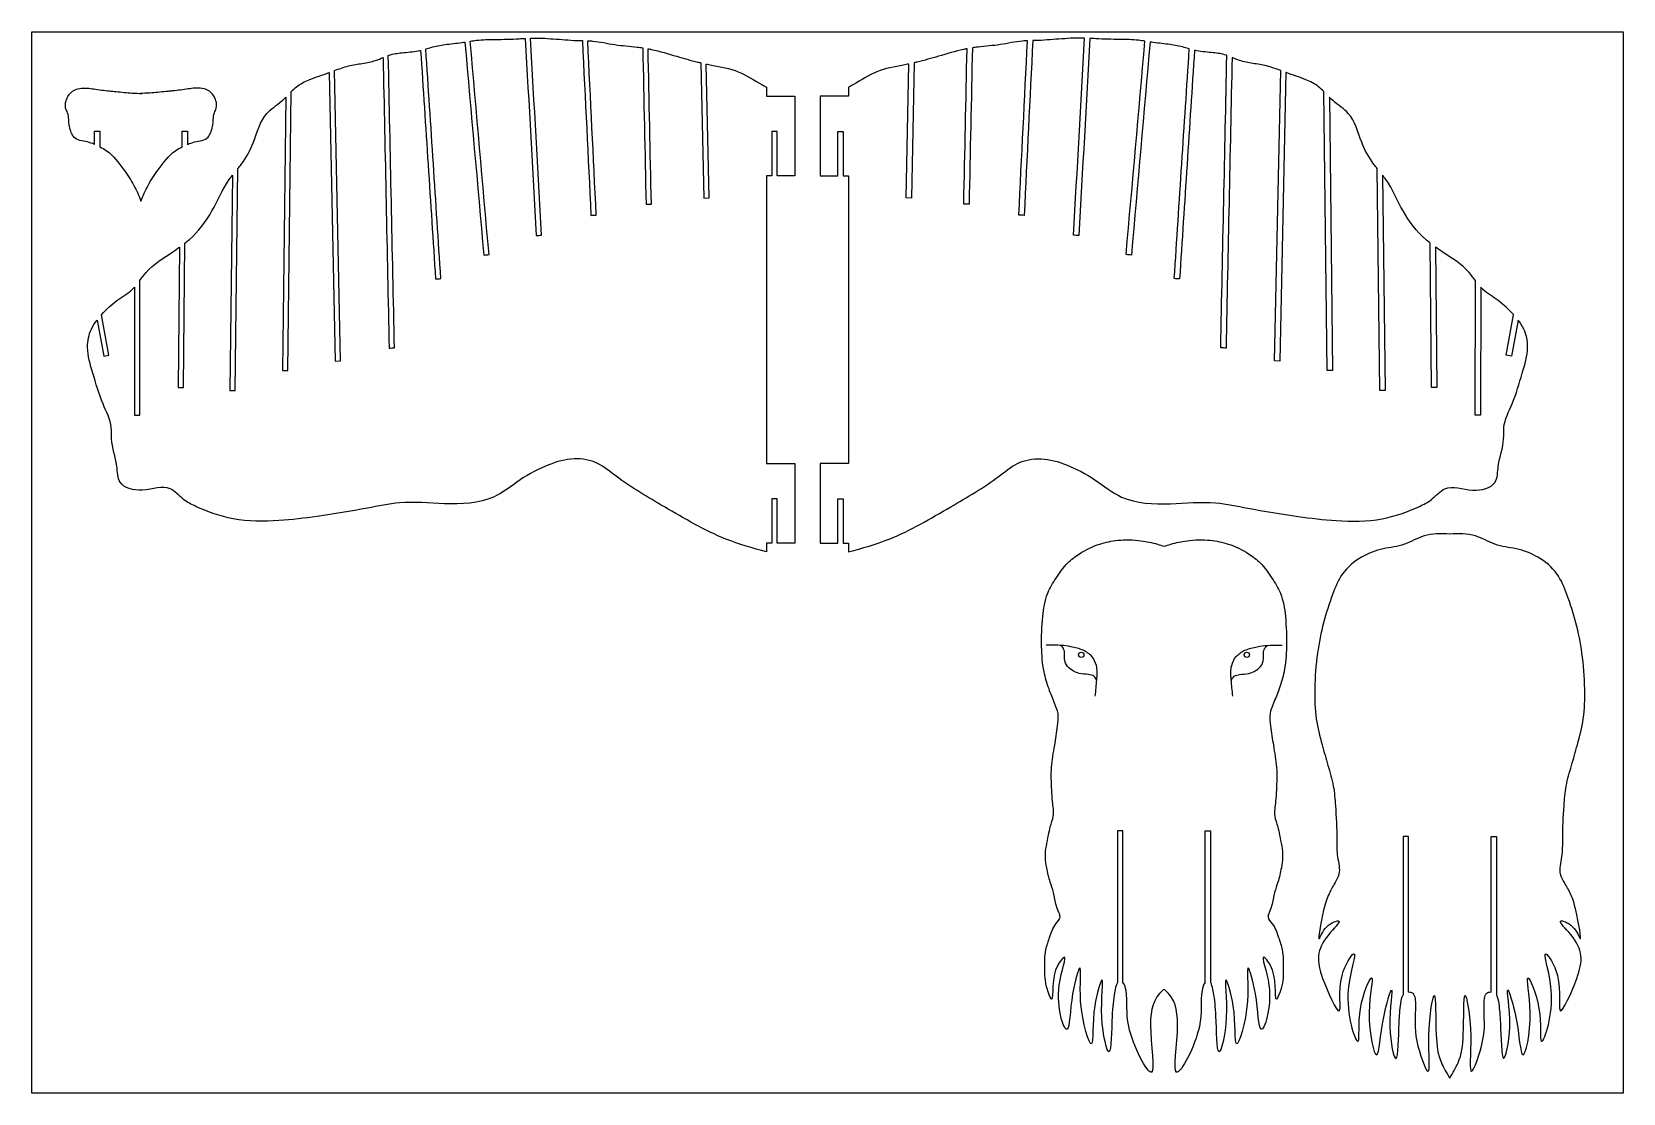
# Model space of a CAD drawing. Header units: millimetres. Extents: x 0 to 3772, y 0 to 600.
# Drawn here: x 0 to 900, y 0 to 600 of the extents above; entities that cross this region are included whole.
import ezdxf

# ---------------------------------------------------------------- set-up
doc = ezdxf.new("R2010")
doc.units = ezdxf.units.MM

msp = doc.modelspace()

# ---------------------------------------------------------------- linework, layer by layer
at = {"color": 1}
for p, q in [((0.07, 600.06), (900.07, 600.06)), ((0.07, 0.06), (0.07, 600.06)), ((900.07, 600.06), (900.07, 0.06)), ((900.07, 0.06), (0.07, 0.06))]:
    msp.add_line(p, q, dxfattribs=at)
at = {"color": 5}
for p, q in [((168.25, 577.02), (171.66, 413.92)), ((174.66, 413.99), (171.22, 578.13)), ((378.5, 582.53), (380.1, 506.1)), ((383.1, 506.16), (381.52, 581.86)), ((494.49, 506.16), (496.08, 581.86)), ((499.09, 582.53), (497.49, 506.1)), ((702.93, 413.99), (706.37, 578.13)), ((709.35, 577.02), (705.93, 413.92)), ((143.71, 563.18), (141.89, 408.59)), ((144.89, 408.55), (146.74, 566.31)), ((732.71, 408.55), (730.85, 566.31)), ((733.89, 563.18), (735.71, 408.59)), ((115.07, 397.21), (116.63, 522.74)), ((762.53, 397.21), (760.97, 522.74)), ((113.58, 519.01), (112.07, 397.25)), ((415.6, 518.71), (415.6, 356.03)), ((462, 518.71), (462, 356.03)), ((764.02, 519.01), (765.53, 397.25)), ((380.1, 506.1), (383.1, 506.16)), ((497.49, 506.1), (494.49, 506.16)), ((83.66, 478.34), (82.9, 398.96)), ((85.9, 398.94), (86.69, 480.6)), ((791.69, 398.94), (790.91, 480.6)), ((793.93, 478.34), (794.69, 398.96)), ((61.2, 383.29), (61.11, 459.42)), ((816.4, 383.29), (816.49, 459.42)), ((58.11, 455.71), (58.2, 383.29)), ((819.48, 455.71), (819.4, 383.29)), ((36.96, 437.1), (40.71, 416.73)), ((43.66, 417.27), (39.47, 440.05)), ((833.94, 417.27), (838.13, 440.05)), ((840.64, 437.1), (836.89, 416.73)), ((40.71, 416.73), (43.66, 417.27)), ((836.89, 416.73), (833.94, 417.27)), ((141.89, 408.59), (144.89, 408.55)), ((171.66, 413.92), (174.66, 413.99)), ((705.93, 413.92), (702.93, 413.99)), ((735.71, 408.59), (732.71, 408.55)), ((82.9, 398.96), (85.9, 398.94)), ((112.07, 397.25), (115.07, 397.21)), ((765.53, 397.25), (762.53, 397.21)), ((794.69, 398.96), (791.69, 398.94)), ((58.2, 383.29), (61.2, 383.29)), ((819.4, 383.29), (816.4, 383.29)), ((415.6, 356.03), (431.6, 356.03)), ((431.6, 356.03), (431.6, 311.03)), ((462, 356.03), (446, 356.03)), ((446, 356.03), (446, 311.03)), ((421.6, 336.03), (418.6, 336.03)), ((418.6, 336.03), (418.6, 311.03)), ((421.6, 311.03), (421.6, 336.03)), ((456, 311.03), (456, 336.03)), ((456, 336.03), (459, 336.03)), ((459, 336.03), (459, 311.03)), ((418.6, 311.03), (415.6, 311.03)), ((431.6, 311.03), (421.6, 311.03)), ((446, 311.03), (456, 311.03)), ((459, 311.03), (462, 311.03)), ((617.05, 148.4), (614.05, 148.4)), ((614.05, 148.4), (614.05, 62.71)), ((617.05, 62.66), (617.05, 148.4)), ((663.75, 62.66), (663.75, 148.4)), ((663.75, 148.4), (666.75, 148.4)), ((666.75, 148.4), (666.75, 62.71)), ((778.64, 145.07), (775.64, 145.07)), ((775.64, 145.07), (775.64, 55.57)), ((778.64, 57.24), (778.64, 145.07))]:
    msp.add_line(p, q, dxfattribs=at)
at = {"color": 1}
for centre in [(593.58, 247.85), (687.22, 247.85)]:
    msp.add_circle(centre, 1.49, dxfattribs=at)
at = {"color": 5}
for points, knots in [([(222.91, 590.4), (223.88, 590.69), (227.44, 591.76), (234.22, 593.05), (240.69, 593.62), (244.44, 594.21), (245.03, 594.31)], [3, 3, 3, 3, 3.00502588, 3.01851507, 3.03448862, 3.03747907, 3.03747907, 3.03747907, 3.03747907]), ([(248, 594.79), (249.19, 594.98), (253.89, 595.68), (263.17, 595.7), (272.35, 595.96), (277.97, 596.29), (279.11, 596.36)], [1.2731623, 1.2731623, 1.2731623, 1.2731623, 1.27915548, 1.29696994, 1.31937299, 1.32510753, 1.32510753, 1.32510753, 1.32510753]), ([(282.11, 596.49), (282.6, 596.51), (287.45, 596.63), (296.75, 595.98), (306.01, 595.19), (310.95, 595.08), (311.44, 595.07)], [3, 3, 3, 3, 3.00247439, 3.02424447, 3.04651616, 3.04894551, 3.04894551, 3.04894551, 3.04894551]), ([(314.44, 595), (315.38, 594.97), (320.55, 594.71), (329.75, 592.46), (339.28, 591.89), (344.53, 591.16), (345.59, 590.99)], [0, 0, 0, 0, 0.00467623, 0.0259084, 0.04698509, 0.05236953, 0.05236953, 0.05236953, 0.05236953]), ([(563.15, 595), (562.22, 594.97), (557.05, 594.71), (547.85, 592.46), (538.31, 591.89), (533.07, 591.16), (532, 590.99)], [0, 0, 0, 0, 0.00467623, 0.0259084, 0.04698509, 0.05236953, 0.05236953, 0.05236953, 0.05236953]), ([(595.49, 596.49), (594.99, 596.51), (590.15, 596.63), (580.84, 595.98), (571.59, 595.19), (566.64, 595.08), (566.16, 595.07)], [3, 3, 3, 3, 3.00247439, 3.02424447, 3.04651616, 3.04894551, 3.04894551, 3.04894551, 3.04894551]), ([(629.59, 594.79), (628.41, 594.98), (623.7, 595.68), (614.43, 595.7), (605.25, 595.96), (599.63, 596.29), (598.48, 596.36)], [1.2731623, 1.2731623, 1.2731623, 1.2731623, 1.27915548, 1.29696994, 1.31937299, 1.32510753, 1.32510753, 1.32510753, 1.32510753]), ([(654.68, 590.4), (653.72, 590.69), (650.16, 591.76), (643.37, 593.05), (636.9, 593.62), (633.15, 594.21), (632.56, 594.31)], [3, 3, 3, 3, 3.00502588, 3.01851507, 3.03448862, 3.03747907, 3.03747907, 3.03747907, 3.03747907]), ([(171.22, 578.13), (173.86, 579.12), (178.97, 581.03), (186.92, 582.13), (193.56, 583.35), (197.31, 584.98), (198.71, 585.56)], [0, 0, 0, 0, 0.0140265, 0.02720981, 0.04002033, 0.0475899, 0.0475899, 0.0475899, 0.0475899]), ([(201.69, 586.71), (201.82, 586.76), (204.28, 587.57), (209.97, 588.51), (216.04, 588.69), (219.52, 589.48), (219.96, 589.59)], [1.19468789, 1.19468789, 1.19468789, 1.19468789, 1.19540385, 1.20767158, 1.22330642, 1.22556523, 1.22556523, 1.22556523, 1.22556523]), ([(348.6, 590.47), (349.21, 590.36), (354.69, 589.26), (364.01, 586.46), (373.33, 583.76), (377.92, 582.66), (378.5, 582.53)], [1.44152365, 1.44152365, 1.44152365, 1.44152365, 1.44460285, 1.4694729, 1.49011194, 1.493094, 1.493094, 1.493094, 1.493094]), ([(528.99, 590.47), (528.39, 590.36), (522.91, 589.26), (513.59, 586.46), (504.26, 583.76), (499.67, 582.66), (499.09, 582.53)], [1.44152365, 1.44152365, 1.44152365, 1.44152365, 1.44460285, 1.4694729, 1.49011194, 1.493094, 1.493094, 1.493094, 1.493094]), ([(675.91, 586.71), (675.77, 586.76), (673.31, 587.57), (667.62, 588.51), (661.55, 588.69), (658.07, 589.48), (657.64, 589.59)], [1.19468789, 1.19468789, 1.19468789, 1.19468789, 1.19540385, 1.20767158, 1.22330642, 1.22556523, 1.22556523, 1.22556523, 1.22556523]), ([(706.37, 578.13), (703.74, 579.12), (698.63, 581.03), (690.68, 582.13), (684.04, 583.35), (680.29, 584.98), (678.89, 585.56)], [0, 0, 0, 0, 0.0140265, 0.02720981, 0.04002033, 0.0475899, 0.0475899, 0.0475899, 0.0475899]), ([(146.74, 566.31), (147.72, 567.29), (150.69, 570.06), (158.04, 573.76), (164.45, 575.66), (168.22, 577.01), (168.25, 577.02)], [1.09601693, 1.09601693, 1.09601693, 1.09601693, 1.10292233, 1.11648066, 1.13637317, 1.13649568, 1.13649568, 1.13649568, 1.13649568]), ([(381.52, 581.86), (382.51, 581.65), (388.6, 580.42), (399.92, 578.69), (409.33, 572.09), (414.68, 569.21), (415.6, 568.71)], [0, 0, 0, 0, 0.00507121, 0.03102497, 0.05620966, 0.06143482, 0.06143482, 0.06143482, 0.06143482]), ([(496.08, 581.86), (495.09, 581.65), (488.99, 580.42), (477.67, 578.69), (468.27, 572.09), (462.92, 569.21), (462, 568.71)], [0, 0, 0, 0, 0.00507121, 0.03102497, 0.05620966, 0.06143482, 0.06143482, 0.06143482, 0.06143482]), ([(730.85, 566.31), (729.88, 567.29), (726.9, 570.06), (719.56, 573.76), (713.14, 575.66), (709.37, 577.01), (709.35, 577.02)], [1.09601693, 1.09601693, 1.09601693, 1.09601693, 1.10292233, 1.11648066, 1.13637317, 1.13649568, 1.13649568, 1.13649568, 1.13649568]), ([(35.46, 536.45), (34.19, 536.99), (30.37, 538.41), (24.39, 538.66), (22.22, 543.34), (20.67, 547.84), (21.26, 552.87), (18.73, 557.24), (19.15, 560.91), (20.67, 564.17), (22.98, 566.65), (26.38, 568.12), (30.21, 568.4), (34.29, 567.93), (38.39, 567.26), (42.17, 566.84), (45.32, 566.49), (49.99, 566.16), (55.64, 565.4), (60.52, 565.26), (62.38, 565.21)], [0.0710082, 0.0710082, 0.0710082, 0.0710082, 0.0780183, 0.0915651, 0.0964564, 0.1025601, 0.1155096, 0.1201791, 0.1271115, 0.1328185, 0.1380721, 0.143639, 0.1509348, 0.1570027, 0.1641502, 0.1717074, 0.1759899, 0.1800262, 0.1951095, 0.2044216, 0.2044216, 0.2044216, 0.2044216]), ([(88.16, 536.45), (89.43, 536.99), (93.25, 538.41), (99.24, 538.66), (101.41, 543.34), (102.95, 547.84), (102.37, 552.87), (104.89, 557.24), (104.48, 560.91), (102.95, 564.17), (100.64, 566.65), (97.24, 568.12), (93.41, 568.4), (89.33, 567.93), (85.23, 567.26), (81.46, 566.84), (78.3, 566.49), (73.63, 566.16), (67.99, 565.4), (63.11, 565.26), (61.25, 565.21)], [3, 3, 3, 3, 3.0070101, 3.0205569, 3.0254482, 3.031552, 3.0445014, 3.0491709, 3.0561033, 3.0618104, 3.0670639, 3.0726308, 3.0799266, 3.0859945, 3.0931421, 3.1006992, 3.1049817, 3.1090181, 3.1241013, 3.1334134, 3.1334134, 3.1334134, 3.1334134]), ([(116.63, 522.74), (117.26, 523.52), (120.85, 528.04), (126.53, 538.32), (129.98, 553.4), (139.57, 559.1), (142.96, 562.42), (143.71, 563.18)], [1.00636603, 1.00636603, 1.00636603, 1.00636603, 1.01136888, 1.03522025, 1.06517169, 1.08348722, 1.08876126, 1.08876126, 1.08876126, 1.08876126]), ([(760.97, 522.74), (760.34, 523.52), (756.75, 528.04), (751.07, 538.32), (747.62, 553.4), (738.03, 559.1), (734.63, 562.42), (733.89, 563.18)], [1.00636603, 1.00636603, 1.00636603, 1.00636603, 1.01136888, 1.03522025, 1.06517169, 1.08348722, 1.08876126, 1.08876126, 1.08876126, 1.08876126]), ([(38.46, 535.07), (39.8, 534.41), (45.39, 531.34), (51.38, 523.15), (58.03, 513.66), (60.59, 507.35), (61.81, 504.33)], [3, 3, 3, 3, 3.00743925, 3.03156905, 3.04926954, 3.06548041, 3.06548041, 3.06548041, 3.06548041]), ([(61.81, 504.33), (63.03, 507.35), (65.59, 513.66), (72.24, 523.15), (78.24, 531.34), (83.82, 534.41), (85.16, 535.07)], [3.06548041, 3.06548041, 3.06548041, 3.06548041, 3.08169127, 3.09939176, 3.12352156, 3.13096081, 3.13096081, 3.13096081, 3.13096081]), ([(86.69, 480.6), (87.54, 481.28), (93.63, 486.34), (102.76, 498.24), (108.2, 512.02), (112.93, 518.19), (113.58, 519.01)], [0.91972405, 0.91972405, 0.91972405, 0.91972405, 0.92516339, 0.95942101, 0.99310613, 0.99834836, 0.99834836, 0.99834836, 0.99834836]), ([(790.91, 480.6), (790.06, 481.28), (783.97, 486.34), (774.83, 498.24), (769.4, 512.02), (764.67, 518.19), (764.02, 519.01)], [0.91972405, 0.91972405, 0.91972405, 0.91972405, 0.92516339, 0.95942101, 0.99310613, 0.99834836, 0.99834836, 0.99834836, 0.99834836]), ([(61.11, 459.42), (62.27, 460.97), (67.23, 467.78), (75.85, 472.98), (82.43, 477.46), (83.66, 478.34)], [0.86416351, 0.86416351, 0.86416351, 0.86416351, 0.87379263, 0.90586868, 0.91342414, 0.91342414, 0.91342414, 0.91342414]), ([(816.49, 459.42), (815.33, 460.97), (810.36, 467.78), (801.74, 472.98), (795.16, 477.46), (793.93, 478.34)], [0.86416351, 0.86416351, 0.86416351, 0.86416351, 0.87379263, 0.90586868, 0.91342414, 0.91342414, 0.91342414, 0.91342414]), ([(39.47, 440.05), (39.52, 440.11), (42.2, 443.07), (47.58, 448.32), (54.81, 452.3), (57.69, 455.25), (58.11, 455.71)], [0.81552741, 0.81552741, 0.81552741, 0.81552741, 0.81590512, 0.83537225, 0.85310665, 0.85621903, 0.85621903, 0.85621903, 0.85621903]), ([(838.13, 440.05), (838.08, 440.11), (835.39, 443.07), (830.01, 448.32), (822.79, 452.3), (819.9, 455.25), (819.48, 455.71)], [0.81552741, 0.81552741, 0.81552741, 0.81552741, 0.81590512, 0.83537225, 0.85310665, 0.85621903, 0.85621903, 0.85621903, 0.85621903]), ([(415.6, 306.03), (407.84, 308.19), (387.42, 313.87), (359.86, 330.54), (335.49, 344.39), (320.35, 357.15), (306.22, 359.81), (291.07, 355.33), (276.09, 347.38), (259.18, 333.46), (234.04, 332.72), (210.35, 335.02), (186.42, 329.95), (163.77, 326.31), (138.49, 323.12), (114.88, 323.22), (96.97, 329.63), (85.13, 335.46), (77.28, 345.17), (63.9, 339.27), (48.45, 342.88), (48.63, 357.16), (44.57, 366.7), (45.6, 379.05), (39.17, 390.9), (35.03, 406.01), (30.57, 420.19), (32.67, 430.95), (35.71, 435.51), (36.96, 437.1)], [1, 1, 1, 1, 1.0401151, 1.1056183, 1.1595724, 1.1806691, 1.2032712, 1.2279123, 1.2582094, 1.2881559, 1.3346788, 1.3772268, 1.4078189, 1.4559223, 1.4921519, 1.5353238, 1.5724647, 1.5856893, 1.6017901, 1.6280997, 1.6502766, 1.6656871, 1.6918893, 1.7025557, 1.7261562, 1.7566907, 1.7817876, 1.7990763, 1.809127, 1.809127, 1.809127, 1.809127]), ([(462, 306.03), (469.75, 308.19), (490.17, 313.87), (517.74, 330.54), (542.1, 344.39), (557.24, 357.15), (571.38, 359.81), (586.53, 355.33), (601.51, 347.38), (618.42, 333.46), (643.55, 332.72), (667.25, 335.02), (691.18, 329.95), (713.82, 326.31), (739.11, 323.12), (762.72, 323.22), (780.62, 329.63), (792.46, 335.46), (800.31, 345.17), (813.69, 339.27), (829.15, 342.88), (828.96, 357.16), (833.02, 366.7), (832, 379.05), (838.43, 390.9), (842.57, 406.01), (847.03, 420.19), (844.93, 430.95), (841.89, 435.51), (840.64, 437.1)], [1, 1, 1, 1, 1.0401151, 1.1056183, 1.1595724, 1.1806691, 1.2032712, 1.2279123, 1.2582094, 1.2881559, 1.3346788, 1.3772268, 1.4078189, 1.4559223, 1.4921519, 1.5353238, 1.5724647, 1.5856893, 1.6017901, 1.6280997, 1.6502766, 1.6656871, 1.6918893, 1.7025557, 1.7261562, 1.7566907, 1.7817876, 1.7990763, 1.809127, 1.809127, 1.809127, 1.809127]), ([(801.99, 316.16), (797.01, 316.35), (787.92, 316.71), (776.6, 309.37), (763.99, 308.27), (751.44, 303.59), (740.67, 294.6), (735.12, 280.75), (730.21, 265.88), (726.71, 247.96), (725.36, 229.72), (725.75, 212.16), (729.54, 197.88), (733.08, 185.35), (736.48, 174.01), (737.58, 160.01), (738.26, 146.6), (737.97, 133.82), (740.62, 125.09), (736.76, 118.54), (733, 111.87), (730.3, 103.29), (726.27, 80.73), (731.03, 95.02), (743.22, 99.63), (726.17, 83.4), (726.9, 69.66), (742.93, 35.8), (737.35, 65), (752.57, 87.16), (739.4, 53.89), (752.62, 18.15), (749.05, 47.87), (760.87, 74.44), (753.92, 43.41), (761.65, 10.26), (762.93, 40.71), (771.52, 67.46), (765.96, 38.68), (772.74, 9.26), (773.07, 38.61), (773.94, 48.2), (774.74, 54.28), (775.64, 55.57)], [4.045223, 4.045223, 4.045223, 4.045223, 4.069514, 4.089535, 4.110079, 4.131861, 4.155852, 4.17748, 4.205249, 4.234442, 4.268344, 4.296672, 4.321714, 4.341881, 4.361881, 4.380631, 4.411897, 4.428782, 4.445233, 4.453902, 4.465781, 4.482214, 4.509302, 4.522665, 4.535175, 4.551114, 4.592839, 4.627252, 4.660893, 4.683976, 4.722799, 4.767625, 4.7985, 4.829122, 4.861693, 4.902346, 4.938502, 4.965185, 4.999805, 5.030427, 5.064016, 5.082461, 5.090445, 5.090445, 5.090445, 5.090445]), ([(828.34, 55.57), (829.23, 54.28), (830.04, 48.2), (830.91, 38.61), (831.24, 9.26), (838.02, 38.68), (832.46, 67.46), (841.05, 40.71), (842.33, 10.26), (850.06, 43.41), (843.11, 74.44), (854.92, 47.87), (851.36, 18.15), (864.58, 53.89), (851.41, 87.16), (866.63, 65), (861.05, 35.8), (877.08, 69.66), (877.81, 83.4), (860.76, 99.63), (872.95, 95.02), (877.71, 80.73), (873.67, 103.29), (870.98, 111.87), (867.22, 118.54), (863.36, 125.09), (866.01, 133.82), (865.72, 146.6), (866.4, 160.01), (867.5, 174.01), (870.9, 185.35), (874.44, 197.88), (878.23, 212.16), (878.62, 229.72), (877.27, 247.96), (873.77, 265.88), (868.86, 280.75), (863.3, 294.6), (852.54, 303.59), (839.99, 308.27), (827.37, 309.37), (816.06, 316.71), (806.97, 316.35), (801.99, 316.16)], [3, 3, 3, 3, 3.007984, 3.02643, 3.060019, 3.09064, 3.12526, 3.151943, 3.188099, 3.228752, 3.261323, 3.291945, 3.32282, 3.367647, 3.406469, 3.429553, 3.463194, 3.497606, 3.539331, 3.55527, 3.56778, 3.581143, 3.608231, 3.624664, 3.636543, 3.645212, 3.661663, 3.678548, 3.709814, 3.728564, 3.748564, 3.768731, 3.793773, 3.822101, 3.856003, 3.885196, 3.912966, 3.934594, 3.958584, 3.980366, 4.00091, 4.020931, 4.045223, 4.045223, 4.045223, 4.045223]), ([(614.05, 62.71), (613.76, 62.16), (612.93, 59.78), (611.85, 54.1), (610.66, 42.99), (610.65, 12.86), (603.11, 43.14), (607.59, 72.71), (599.1, 46.72), (601.61, 16.35), (591.09, 48.72), (594.65, 79.27), (587.08, 53.96), (587.14, 24.93), (576.67, 56.34), (587.6, 81.98), (575.7, 67.92), (578.65, 47.19), (572.98, 61.69), (572.95, 69.98), (572.89, 80.17), (575.82, 88.45), (577.83, 94.78), (582.21, 98.85), (580.8, 102.66), (578.9, 106.98), (578.27, 113.05), (575.69, 120.01), (574.1, 126.68), (572.74, 135.68), (574.67, 143.44), (576.02, 151.16), (578.58, 157.26), (577.19, 164.42), (576.8, 173.55), (576.24, 184.25), (578.6, 196.2), (579.89, 206.23), (581.1, 214.44), (578.14, 221.29), (575.07, 228.96), (571.83, 239.53), (570.89, 253.39), (571.36, 268.22), (573.42, 281.84), (579.49, 291.61), (585.08, 299.61), (593.67, 306.05), (603.19, 310.73), (615.12, 313.12), (626.21, 312.84), (634.9, 311.02), (639.15, 309.63), (640.4, 309.22)], [0, 0, 0, 0, 0.0027852, 0.0095742, 0.0318364, 0.0654347, 0.0986934, 0.1335347, 0.158502, 0.194558, 0.2361229, 0.2674932, 0.2929154, 0.3265959, 0.3686239, 0.3953915, 0.410051, 0.4373094, 0.4477104, 0.4668835, 0.4843907, 0.4966059, 0.5105631, 0.5181077, 0.5225957, 0.5292309, 0.5422917, 0.552352, 0.5663189, 0.5765596, 0.597478, 0.6054762, 0.6158657, 0.6297186, 0.6407024, 0.6618331, 0.6829036, 0.701193, 0.7129178, 0.7232259, 0.7376355, 0.75457, 0.7781166, 0.8065979, 0.8291464, 0.8455441, 0.8635663, 0.8775654, 0.8987157, 0.9160788, 0.9378926, 0.9537037, 0.9602779, 0.9602779, 0.9602779, 0.9602779]), ([(640.4, 309.22), (641.65, 309.63), (645.91, 311.02), (654.59, 312.84), (665.69, 313.12), (677.62, 310.73), (687.13, 306.05), (695.72, 299.61), (701.31, 291.61), (707.39, 281.84), (709.44, 268.22), (709.92, 253.39), (708.98, 239.53), (705.74, 228.96), (702.67, 221.29), (699.71, 214.44), (700.92, 206.23), (702.2, 196.2), (704.56, 184.25), (704, 173.55), (703.61, 164.42), (702.23, 157.26), (704.78, 151.16), (706.14, 143.44), (708.06, 135.68), (706.71, 126.68), (705.12, 120.01), (702.54, 113.05), (701.91, 106.98), (700, 102.66), (698.59, 98.85), (702.98, 94.78), (704.99, 88.45), (707.91, 80.17), (707.86, 69.98), (707.83, 61.69), (702.16, 47.19), (705.11, 67.92), (693.21, 81.98), (704.14, 56.34), (693.66, 24.93), (693.73, 53.96), (686.16, 79.27), (689.72, 48.72), (679.19, 16.35), (681.71, 46.72), (673.22, 72.71), (677.69, 43.14), (670.15, 12.86), (670.14, 42.99), (668.96, 54.1), (667.88, 59.78), (667.05, 62.16), (666.75, 62.71)], [0.9602779, 0.9602779, 0.9602779, 0.9602779, 0.9668521, 0.9826633, 1.004477, 1.0218401, 1.0429905, 1.0569896, 1.0750118, 1.0914094, 1.1139579, 1.1424392, 1.1659859, 1.1829203, 1.1973299, 1.207638, 1.2193629, 1.2376522, 1.2587227, 1.2798534, 1.2908373, 1.3046902, 1.3150796, 1.3230778, 1.3439963, 1.3542369, 1.3682038, 1.3782641, 1.391325, 1.3979602, 1.4024482, 1.4099928, 1.4239499, 1.4361652, 1.4536724, 1.4728455, 1.4832464, 1.5105049, 1.5251643, 1.5519319, 1.59396, 1.6276405, 1.6530626, 1.6844329, 1.7259978, 1.7620539, 1.7870212, 1.8218624, 1.8551212, 1.8887195, 1.9109817, 1.9177707, 1.9205559, 1.9205559, 1.9205559, 1.9205559]), ([(640.4, 58.7), (640.13, 58.49), (634.42, 54.09), (630.65, 38.87), (638.46, -3.19), (617.06, 37.4), (620.24, 53.06), (618.26, 61.28), (617.05, 62.66)], [0.1708233, 0.1708233, 0.1708233, 0.1708233, 0.1725297, 0.2067301, 0.2513753, 0.2994107, 0.333519, 0.3416466, 0.3416466, 0.3416466, 0.3416466]), ([(663.75, 62.66), (662.55, 61.28), (660.56, 53.06), (663.75, 37.4), (642.35, -3.19), (650.16, 38.87), (646.38, 54.09), (640.67, 58.49), (640.4, 58.7)], [0, 0, 0, 0, 0.0081276, 0.0422359, 0.0902713, 0.1349166, 0.1691169, 0.1708233, 0.1708233, 0.1708233, 0.1708233]), ([(778.64, 57.24), (779.28, 57.31), (782.34, 56.99), (783.03, 43.82), (780.82, 33.43), (792.11, 2.42), (788.61, 34.02), (794.51, 67.54), (793.73, 33.05), (795.63, 19.13), (800.25, 11.47), (801.99, 8.58)], [0, 0, 0, 0, 0.0030029, 0.0145173, 0.0496987, 0.0799175, 0.1132089, 0.1519582, 0.1888641, 0.2159494, 0.2323766, 0.2323766, 0.2323766, 0.2323766]), ([(801.99, 8.58), (803.73, 11.47), (808.35, 19.13), (810.25, 33.05), (809.47, 67.54), (815.37, 34.02), (811.86, 2.42), (823.16, 33.43), (820.95, 43.82), (821.64, 56.99), (824.7, 57.31), (825.34, 57.24)], [0.2323766, 0.2323766, 0.2323766, 0.2323766, 0.2488039, 0.2758892, 0.312795, 0.3515443, 0.3848357, 0.4150546, 0.450236, 0.4617504, 0.4647533, 0.4647533, 0.4647533, 0.4647533])]:
    msp.add_open_spline(points, degree=3, knots=knots, dxfattribs=at)
for points in [[(245.03, 594.31), (248.57, 554.15), (252.1, 514), (255.64, 473.84)], [(258.63, 474.11), (255.09, 514.34), (251.54, 554.57), (248, 594.79)], [(279.11, 596.36), (281.2, 559.21), (283.29, 522.07), (285.38, 484.92)], [(288.38, 485.09), (286.29, 522.22), (284.2, 559.36), (282.11, 596.49)], [(311.44, 595.07), (313.06, 562.15), (314.68, 529.22), (316.31, 496.29)], [(319.3, 496.44), (317.68, 529.29), (316.06, 562.15), (314.44, 595)], [(558.29, 496.44), (559.91, 529.29), (561.53, 562.15), (563.15, 595)], [(566.16, 595.07), (564.53, 562.15), (562.91, 529.22), (561.29, 496.29)], [(589.22, 485.09), (591.31, 522.22), (593.4, 559.36), (595.49, 596.49)], [(598.48, 596.36), (596.39, 559.21), (594.3, 522.07), (592.21, 484.92)], [(618.97, 474.11), (622.51, 514.34), (626.05, 554.57), (629.59, 594.79)], [(632.56, 594.31), (629.03, 554.15), (625.49, 514), (621.96, 473.84)], [(198.71, 585.56), (199.86, 530.81), (201, 476.05), (202.15, 421.3)], [(205.15, 421.36), (203.99, 476.48), (202.84, 531.6), (201.69, 586.71)], [(219.96, 589.59), (222.77, 546.51), (225.59, 503.43), (228.4, 460.35)], [(231.39, 460.55), (228.57, 503.83), (225.74, 547.12), (222.91, 590.4)], [(345.59, 590.99), (346.21, 561.52), (346.83, 532.04), (347.44, 502.57)], [(350.44, 502.63), (349.83, 531.91), (349.22, 561.19), (348.6, 590.47)], [(527.15, 502.63), (527.76, 531.91), (528.38, 561.19), (528.99, 590.47)], [(532, 590.99), (531.39, 561.52), (530.77, 532.04), (530.15, 502.57)], [(646.2, 460.55), (649.03, 503.83), (651.86, 547.12), (654.68, 590.4)], [(657.64, 589.59), (654.82, 546.51), (652.01, 503.43), (649.19, 460.35)], [(672.45, 421.36), (673.6, 476.48), (674.76, 531.6), (675.91, 586.71)], [(678.89, 585.56), (677.74, 530.81), (676.59, 476.05), (675.45, 421.3)], [(415.6, 568.71), (415.6, 567.05), (415.6, 565.38), (415.6, 563.71)], [(462, 568.71), (462, 567.05), (462, 565.38), (462, 563.71)], [(415.6, 563.71), (420.93, 563.71), (426.27, 563.71), (431.6, 563.71)], [(431.6, 563.71), (431.6, 548.71), (431.6, 533.71), (431.6, 518.71)], [(462, 563.71), (456.66, 563.71), (451.33, 563.71), (446, 563.71)], [(446, 563.71), (446, 548.71), (446, 533.71), (446, 518.71)], [(35.46, 536.45), (35.46, 538.95), (35.46, 541.45), (35.46, 543.95)], [(35.46, 543.95), (36.46, 543.95), (37.46, 543.95), (38.46, 543.95)], [(38.46, 543.95), (38.46, 540.99), (38.46, 538.03), (38.46, 535.07)], [(85.16, 535.07), (85.16, 538.03), (85.16, 540.99), (85.16, 543.95)], [(85.16, 543.95), (86.16, 543.95), (87.16, 543.95), (88.16, 543.95)], [(88.16, 543.95), (88.16, 541.45), (88.16, 538.95), (88.16, 536.45)], [(421.6, 543.71), (420.6, 543.71), (419.6, 543.71), (418.6, 543.71)], [(418.6, 543.71), (418.6, 535.38), (418.6, 527.05), (418.6, 518.71)], [(421.6, 518.71), (421.6, 527.05), (421.6, 535.38), (421.6, 543.71)], [(456, 518.71), (456, 527.05), (456, 535.38), (456, 543.71)], [(456, 543.71), (457, 543.71), (458, 543.71), (459, 543.71)], [(459, 543.71), (459, 535.38), (459, 527.05), (459, 518.71)], [(418.6, 518.71), (417.6, 518.71), (416.6, 518.71), (415.6, 518.71)], [(431.6, 518.71), (428.27, 518.71), (424.93, 518.71), (421.6, 518.71)], [(446, 518.71), (449.33, 518.71), (452.66, 518.71), (456, 518.71)], [(459, 518.71), (460, 518.71), (461, 518.71), (462, 518.71)], [(316.31, 496.29), (317.31, 496.34), (318.3, 496.39), (319.3, 496.44)], [(347.44, 502.57), (348.44, 502.59), (349.44, 502.61), (350.44, 502.63)], [(530.15, 502.57), (529.15, 502.59), (528.15, 502.61), (527.15, 502.63)], [(561.29, 496.29), (560.29, 496.34), (559.29, 496.39), (558.29, 496.44)], [(285.38, 484.92), (286.38, 484.98), (287.38, 485.04), (288.38, 485.09)], [(592.21, 484.92), (591.21, 484.98), (590.22, 485.04), (589.22, 485.09)], [(255.64, 473.84), (256.63, 473.93), (257.63, 474.02), (258.63, 474.11)], [(621.96, 473.84), (620.96, 473.93), (619.97, 474.02), (618.97, 474.11)], [(228.4, 460.35), (229.4, 460.42), (230.4, 460.48), (231.39, 460.55)], [(649.19, 460.35), (648.2, 460.42), (647.2, 460.48), (646.2, 460.55)], [(202.15, 421.3), (203.15, 421.32), (204.15, 421.34), (205.15, 421.36)], [(675.45, 421.3), (674.45, 421.32), (673.45, 421.34), (672.45, 421.36)], [(415.6, 311.03), (415.6, 309.37), (415.6, 307.7), (415.6, 306.03)], [(462, 311.03), (462, 309.37), (462, 307.7), (462, 306.03)], [(825.34, 57.24), (825.34, 86.52), (825.34, 115.8), (825.34, 145.07)], [(825.34, 145.07), (826.34, 145.07), (827.34, 145.07), (828.34, 145.07)], [(828.34, 145.07), (828.34, 115.24), (828.34, 85.4), (828.34, 55.57)]]:
    msp.add_open_spline(points, degree=3, dxfattribs=at)
at = {"color": 1}
for points, knots in [([(601.52, 224.55), (601.83, 227.63), (602.4, 233.35), (602.92, 241.14), (599.9, 247.31), (594.46, 250.95), (588.23, 252.45), (581.61, 253.4), (576.89, 253.24), (574.11, 253.36), (573.67, 253.37)], [0, 0, 0, 0, 9.307826, 17.336647, 22.916726, 29.013888, 36.273013, 42.009168, 49.058723, 50.3769, 50.3769, 50.3769, 50.3769]), ([(602.36, 233.43), (601.89, 234.29), (600.87, 236.1), (596.96, 237.09), (592.64, 236.82), (588.31, 238.94), (584.6, 241.98), (583.86, 246.55), (584.37, 250.07), (583.08, 252.12), (582.3, 252.82), (581.85, 253.2)], [0.004196, 0.004196, 0.004196, 0.004196, 0.139399, 0.291395, 0.543322, 0.757031, 0.967101, 1.199989, 1.386623, 1.453535, 1.537285, 1.537285, 1.537285, 1.537285]), ([(679.28, 224.55), (678.98, 227.63), (678.4, 233.35), (677.89, 241.14), (680.91, 247.31), (686.34, 250.95), (692.57, 252.45), (699.2, 253.4), (703.91, 253.24), (706.7, 253.36), (707.14, 253.37)], [0, 0, 0, 0, 9.307826, 17.336647, 22.916726, 29.013888, 36.273013, 42.009168, 49.058723, 50.3769, 50.3769, 50.3769, 50.3769]), ([(678.45, 233.43), (678.92, 234.29), (679.94, 236.1), (683.85, 237.09), (688.17, 236.82), (692.5, 238.94), (696.2, 241.98), (696.95, 246.55), (696.43, 250.07), (697.72, 252.12), (698.51, 252.82), (698.96, 253.2)], [0.004196, 0.004196, 0.004196, 0.004196, 0.139399, 0.291395, 0.543322, 0.757031, 0.967101, 1.199989, 1.386623, 1.453535, 1.537285, 1.537285, 1.537285, 1.537285])]:
    msp.add_open_spline(points, degree=3, knots=knots, dxfattribs=at)

doc.saveas('drawing.dxf')
